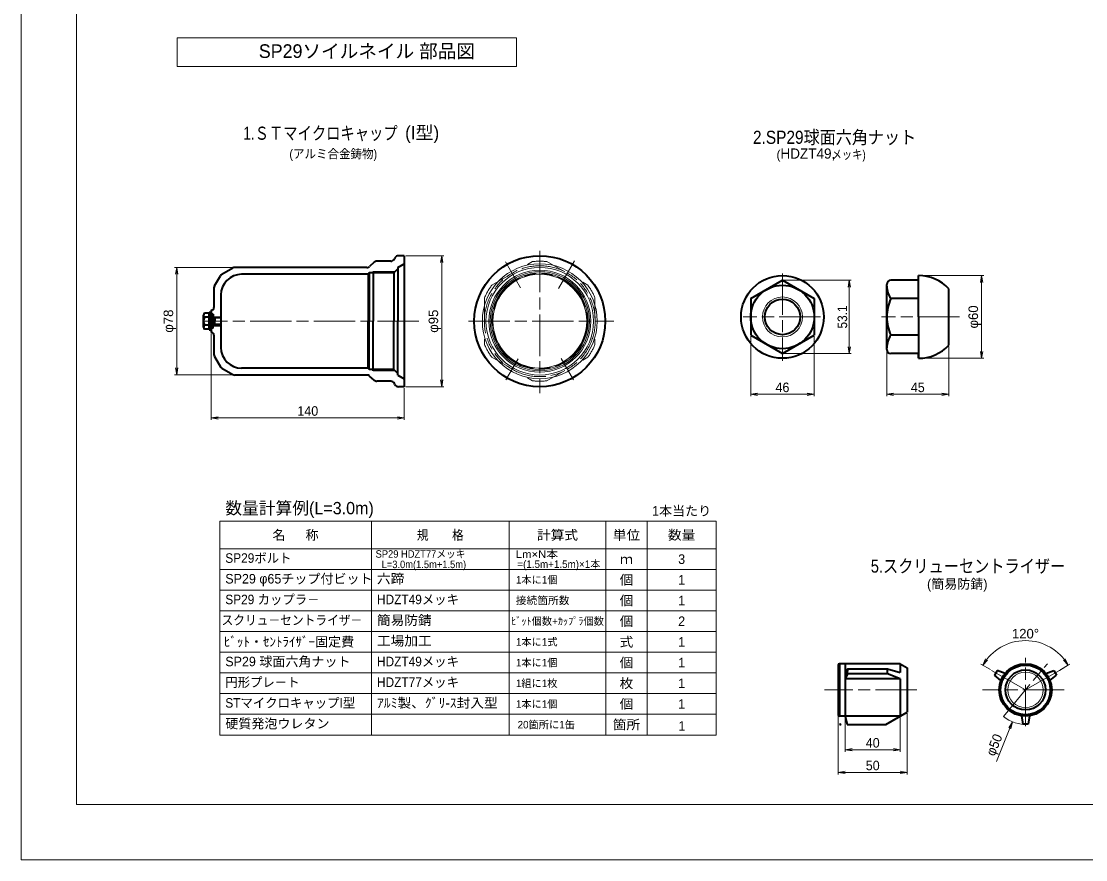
# Model space of a CAD drawing. Units: millimetres at full size, sheet at 1:2.5. Extents: x 2407 to 4087, y 1161 to 2364.
# Drawn here: x 2407 to 3179, y 1176 to 1784 of the extents above; entities that cross this region are included whole.
import ezdxf
from ezdxf.enums import TextEntityAlignment as Align

# ---------------------------------------------------------------- set-up
doc = ezdxf.new("R2010")
doc.units = ezdxf.units.MM
doc.header["$LTSCALE"] = 2.5
doc.header["$PDMODE"] = 32
doc.header["$PDSIZE"] = 1.25
for name, pattern in [('CHAIN', [18.5, 12, -1.5, 3.5, -1.5]), ('CHAIN_DOUBLE_DASH', [23.5, 12, -1.5, 3.5, -1.5, 3.5, -1.5]), ('DASHED_SPACED', [12, 6, -6])]:
    doc.linetypes.add(name, pattern=pattern)
for name, color, linetype, lineweight in [('1外形線', 7, 'Continuous', 35), ('2細い実線', 3, 'Continuous', 20), ('3隠れ線', 2, 'DASHED_SPACED', 13), ('4中心線', 1, 'CHAIN', 15), ('5想像線', 6, 'CHAIN_DOUBLE_DASH', 13), ('6寸法線', 4, 'Continuous', 13), ('7 枠・タイトル', 7, 'Continuous', 13), ('8 数量表', 7, 'Continuous', 13), ('DEFPOINTS_3', 7, 'Continuous', 13)]:
    doc.layers.add(name, color=color, linetype=linetype, lineweight=lineweight)
doc.layers.add('9文字', color=7, linetype='Continuous')
doc.styles.add('Arial', font='')
doc.styles.add('ＭＳ Ｐゴシック', font='')
doc.styles.get('Arial').set_extended_font_data('Arial')
doc.styles.get('ＭＳ Ｐゴシック').set_extended_font_data('MS PGothic')

# ---------------------------------------------------------------- blocks, each defined once
blk = doc.blocks.new('open_arrow')
at = {"color": 0, "linetype": 'Continuous', "lineweight": -2}
blk.add_lwpolyline([(7.5, 1.25), (0, 0), (7.5, -1.25)], dxfattribs=at)

msp = doc.modelspace()

# ---------------------------------------------------------------- linework, layer by layer
at = {"layer": '1外形線'}
for p, q in [((2684.748, 1614.033), (2680.602, 1614.033)), ((2684.748, 1614.033), (2684.748, 1519.033)), ((2657.592, 1605.533), (2561.801, 1605.533)), ((2662.9, 1609.291), (2659.605, 1606.309)), ((2674.894, 1610.033), (2664.875, 1610.033)), ((2677.919, 1612.375), (2677.577, 1611.691)), ((2680.148, 1605.533), (2684.748, 1608.189)), ((2680.148, 1605.533), (2680.148, 1566.533)), ((2547.15, 1592.229), (2551.346, 1599.497)), ((2552.444, 1600.595), (2560.301, 1605.131)), ((2658.571, 1600.533), (2566.748, 1600.533)), ((2659.148, 1601.533), (2658.571, 1600.533)), ((2658.571, 1600.533), (2658.571, 1566.533)), ((2659.148, 1601.533), (2659.148, 1566.533)), ((2677.148, 1601.533), (2659.148, 1601.533)), ((2662.148, 1602.533), (2662.148, 1566.533)), ((2680.148, 1604.533), (2677.148, 1601.533)), ((2677.148, 1601.533), (2677.148, 1566.533)), ((3057.592, 1569.619), (3057.592, 1599.619)), ((2546.748, 1590.729), (2546.748, 1576.533)), ((2935.964, 1582.889), (2958.964, 1596.169)), ((2958.964, 1596.169), (2981.964, 1582.889)), ((3034.592, 1546.069), (3034.592, 1593.169)), ((3057.592, 1596.169), (3037.592, 1596.169)), ((2551.748, 1585.533), (2551.748, 1566.533)), ((2935.964, 1582.889), (2935.964, 1556.348)), ((2981.964, 1582.889), (2981.964, 1556.348)), ((3057.592, 1582.894), (3037.592, 1582.894)), ((3079.592, 1549.222), (3079.592, 1590.015)), ((2539.14, 1562.203), (2539.14, 1570.863)), ((2543.14, 1572.306), (2539.94, 1572.306)), ((2543.14, 1569.42), (2539.94, 1569.42)), ((2544.74, 1572.783), (2543.14, 1572.783)), ((2543.14, 1560.283), (2543.14, 1572.783)), ((2544.74, 1560.283), (2544.74, 1572.783)), ((2544.74, 1569.533), (2551.748, 1569.533)), ((2544.748, 1574.533), (2544.748, 1558.533)), ((2546.148, 1571.533), (2544.748, 1571.533)), ((2546.148, 1571.533), (2546.148, 1566.533)), ((2547.262, 1568.92), (2546.148, 1570.033)), ((2547.262, 1568.92), (2547.262, 1566.533)), ((2551.748, 1568.92), (2547.262, 1568.92)), ((3057.592, 1569.619), (3057.592, 1539.619)), ((2543.14, 1563.646), (2539.94, 1563.646)), ((2543.14, 1560.759), (2539.94, 1560.759)), ((2543.14, 1560.283), (2544.74, 1560.283)), ((2544.74, 1563.533), (2551.748, 1563.533)), ((2546.148, 1561.533), (2544.748, 1561.533)), ((2546.148, 1561.533), (2546.148, 1566.533)), ((2547.262, 1564.146), (2546.148, 1563.033)), ((2547.262, 1564.146), (2547.262, 1566.533)), ((2551.748, 1564.146), (2547.262, 1564.146)), ((2551.748, 1566.533), (2551.748, 1547.533)), ((2658.571, 1532.533), (2658.571, 1566.533)), ((2659.148, 1531.533), (2659.148, 1566.533)), ((2662.148, 1530.533), (2662.148, 1566.533)), ((2677.148, 1531.533), (2677.148, 1566.533)), ((2680.148, 1527.533), (2680.148, 1566.533)), ((2546.748, 1556.533), (2546.748, 1542.337)), ((2935.964, 1556.348), (2958.964, 1543.069)), ((2958.964, 1543.069), (2981.964, 1556.348)), ((3057.592, 1556.344), (3037.592, 1556.344)), ((2547.15, 1540.837), (2551.346, 1533.569)), ((3057.592, 1543.069), (3037.592, 1543.069)), ((3057.592, 1539.619), (3057.592, 1543.069)), ((2552.444, 1532.471), (2560.301, 1527.935)), ((2658.571, 1532.533), (2566.748, 1532.533)), ((2659.148, 1531.533), (2658.571, 1532.533)), ((2677.148, 1531.533), (2659.148, 1531.533)), ((2680.148, 1528.533), (2677.148, 1531.533)), ((2657.592, 1527.533), (2561.801, 1527.533)), ((2662.9, 1523.775), (2659.605, 1526.757)), ((2674.894, 1523.033), (2664.875, 1523.033)), ((2677.919, 1520.691), (2677.577, 1521.375)), ((2680.148, 1527.533), (2684.748, 1524.877)), ((2684.748, 1519.033), (2680.602, 1519.033)), ((2999.416, 1317.24), (2999.416, 1281.24)), ((3044.416, 1318.24), (3000.416, 1318.24)), ((3000.416, 1318.24), (3000.416, 1280.24)), ((3004.416, 1318.24), (3004.416, 1280.24)), ((3006.417, 1314.44), (3004.416, 1311.937)), ((3006.184, 1310.908), (3006.417, 1314.44)), ((3006.417, 1314.44), (3035.228, 1314.44)), ((3035.228, 1310.908), (3035.228, 1314.44)), ((3035.228, 1314.44), (3044.416, 1311.958)), ((3044.416, 1318.24), (3044.416, 1311.958)), ((3044.416, 1318.24), (3049.416, 1315.353)), ((3049.416, 1315.353), (3049.416, 1283.127)), ((3114.599, 1313.432), (3112.599, 1309.968)), ((3120.432, 1311.219), (3114.599, 1313.432)), ((3149.929, 1311.219), (3155.762, 1313.432)), ((3155.762, 1313.432), (3157.762, 1309.968)), ((3006.184, 1310.908), (3004.416, 1307.153)), ((3044.416, 1307.153), (3004.416, 1307.153)), ((3035.228, 1310.908), (3006.184, 1310.908)), ((3044.416, 1307.153), (3035.228, 1310.908)), ((3044.416, 1307.153), (3044.416, 1280.24)), ((3117.432, 1306.023), (3112.599, 1309.968)), ((3152.929, 1306.023), (3157.762, 1309.968)), ((3033.935, 1274.189), (3049.416, 1283.127)), ((3044.416, 1280.24), (3000.416, 1280.24)), ((3004.416, 1280.24), (3005.916, 1274.189)), ((3005.916, 1274.189), (3033.935, 1274.189)), ((3132.18, 1280.478), (3133.18, 1274.32)), ((3137.18, 1274.32), (3133.18, 1274.32)), ((3138.18, 1280.478), (3137.18, 1274.32))]:
    msp.add_line(p, q, dxfattribs=at)
for centre, radius in [((2782.985, 1566.533), 47.5), ((2958.964, 1569.619), 30), ((2958.964, 1569.619), 22.993), ((2958.964, 1569.619), 12.85), ((3135.18, 1299.24), 19), ((3135.18, 1299.24), 18), ((3135.18, 1299.24), 14.5)]:
    msp.add_circle(centre, radius, dxfattribs=at)
at = {"layer": '1外形線', "lineweight": 13}
for radius in [41.656, 39, 37, 35, 34]:
    msp.add_circle((2782.985, 1566.533), radius, dxfattribs=at)
at = {"layer": '1外形線'}
for centre, radius, start, end in [((2680.602, 1611.033), 3, 90, 153.43495), ((2561.801, 1602.533), 3, 90, 120), ((2657.592, 1608.533), 3, 270, 312.14863), ((2664.875, 1607.033), 3, 90, 131.18593), ((2674.894, 1613.033), 3, 270, 333.43495), ((2553.944, 1597.997), 3, 120, 150), ((2566.748, 1585.533), 15, 90, 180), ((3057.592, 1569.619), 30, 42.83343, 90), ((2549.748, 1590.729), 3, 150, 180), ((3037.592, 1593.169), 3, 90, 180), ((3049.592, 1591.894), 15, 180, 216.8699), ((3065.463, 1569.619), 30.871, 154.53143, 180), ((2544.748, 1576.533), 2, 270, 0), ((2540.842, 1570.863), 1.702, 122.00461, 237.99539), ((2544.748, 1566.533), 5.608, 149.02089, 210.97911), ((3065.463, 1569.619), 30.871, 180, 205.46857), ((2540.842, 1562.203), 1.702, 122.00461, 237.99539), ((2544.748, 1556.533), 2, 0, 90), ((3049.592, 1547.344), 15, 143.1301, 180), ((2566.748, 1547.533), 15, 180, 270), ((3037.592, 1546.069), 3, 180, 270), ((3057.592, 1569.619), 30, 270, 317.16657), ((2549.748, 1542.337), 3, 180, 210), ((2553.944, 1535.069), 3, 210, 240), ((2561.801, 1530.533), 3, 240, 270), ((2657.592, 1524.533), 3, 47.85137, 90), ((2664.875, 1526.033), 3, 228.81407, 270), ((2674.894, 1520.033), 3, 26.56505, 90), ((2680.602, 1522.033), 3, 206.56505, 270), ((3000.416, 1317.24), 1, 90, 180), ((3000.416, 1281.24), 1, 180, 270)]:
    msp.add_arc(centre, radius, start, end, dxfattribs=at)
at = {"layer": '2細い実線'}
for p, q in [((2662.148, 1602.533), (2660.416, 1601.533)), ((2678.148, 1602.533), (2662.148, 1602.533)), ((2546.648, 1569.533), (2551.748, 1569.533)), ((2546.648, 1563.533), (2551.748, 1563.533)), ((2662.148, 1530.533), (2660.416, 1531.533)), ((2678.148, 1530.533), (2662.148, 1530.533))]:
    msp.add_line(p, q, dxfattribs=at)
at = {"layer": '2細い実線', "lineweight": 13}
msp.add_circle((2782.985, 1566.533), 36, dxfattribs=at)
at = {"layer": '2細い実線'}
for centre, radius in [((2958.964, 1569.619), 14.5), ((3135.18, 1299.24), 12.85)]:
    msp.add_circle(centre, radius, dxfattribs=at)
at = {"layer": '3隠れ線'}
for p, q in [((2748.18, 1592.626), (2777.79, 1609.722)), ((2788.18, 1609.722), (2817.79, 1592.626)), ((2742.985, 1583.628), (2742.985, 1549.438)), ((2822.985, 1583.628), (2822.985, 1549.438)), ((2748.18, 1540.44), (2777.79, 1523.344)), ((2788.18, 1523.344), (2817.79, 1540.44))]:
    msp.add_line(p, q, dxfattribs=at)
for start, end in [(83.14104, 96.85896), (143.14104, 156.85896), (23.14104, 36.85896), (203.14104, 216.85896), (323.14104, 336.85896), (263.14104, 276.85896)]:
    msp.add_arc((2782.985, 1566.533), 43.5, start, end, dxfattribs=at)
at = {"layer": '4中心線'}
for p, q in [((2782.985, 1617.554), (2782.985, 1514.342)), ((2782.985, 1617.554), (2782.985, 1514.342)), ((2769.056, 1590.659), (2758.185, 1609.487)), ((2796.648, 1590.198), (2808.251, 1610.295)), ((2958.964, 1601.075), (2958.964, 1537.76)), ((2986.597, 1569.619), (2930.496, 1569.619)), ((3087.269, 1569.619), (3030.74, 1569.619)), ((2695.368, 1566.533), (2539.514, 1566.533)), ((2731.193, 1566.533), (2836.72, 1566.533)), ((2731.193, 1566.533), (2836.72, 1566.533)), ((2758.42, 1523.984), (2767.282, 1539.334)), ((2807.456, 1524.149), (2798.593, 1539.499)), ((3135.18, 1272.897), (3135.18, 1322.516)), ((3110.599, 1313.432), (3135.18, 1299.24)), ((3119.145, 1280.06), (3151.063, 1318.236)), ((3159.762, 1313.432), (3135.18, 1299.24)), ((3056.359, 1299.24), (2989.484, 1299.24)), ((3163.328, 1299.24), (3103.913, 1299.24))]:
    msp.add_line(p, q, dxfattribs=at)
at = {"layer": '5想像線'}
for radius in [40.201, 34.501]:
    msp.add_circle((2782.985, 1566.533), radius, dxfattribs=at)
for centre, major_axis in [((2545.427, 1570.516), (0, 1.016)), ((2545.427, 1562.549), (0, -1.016))]:
    msp.add_ellipse(centre, major_axis=major_axis, ratio=0.688699, dxfattribs=at)
at = {"layer": '6寸法線'}
for p, q in [((2685.748, 1614.033), (2713.375, 1614.033)), ((2711.875, 1519.033), (2711.875, 1614.033)), ((2560.801, 1605.533), (2518.226, 1605.533)), ((2519.726, 1605.533), (2519.726, 1527.635)), ((3058.592, 1599.619), (3104.893, 1599.619)), ((3103.393, 1599.619), (3103.393, 1539.619)), ((2959.964, 1596.169), (3008.885, 1596.169)), ((3007.385, 1596.169), (3007.385, 1543.069)), ((2544.748, 1557.533), (2544.748, 1494.957)), ((2935.964, 1555.348), (2935.964, 1512.088)), ((2981.964, 1555.348), (2981.964, 1512.088)), ((3034.592, 1545.069), (3034.592, 1512.088)), ((3079.592, 1548.222), (3079.592, 1512.088)), ((2959.964, 1543.069), (3008.885, 1543.069)), ((3058.592, 1539.619), (3104.893, 1539.619)), ((2560.024, 1527.635), (2518.226, 1527.635)), ((2684.748, 1518.033), (2684.748, 1494.957)), ((2685.748, 1519.033), (2713.375, 1519.033)), ((2935.964, 1513.588), (2981.964, 1513.588)), ((3034.592, 1513.588), (3079.592, 1513.588)), ((2544.748, 1496.457), (2684.748, 1496.457)), ((3109.733, 1313.932), (3102.905, 1317.874)), ((3166.482, 1317.312), (3159.762, 1313.432)), ((3160.628, 1313.932), (3167.456, 1317.874)), ((3135.09, 1299.24), (3135.27, 1299.24)), ((3135.18, 1299.15), (3135.18, 1299.33)), ((3049.416, 1282.127), (3049.416, 1237.955)), ((2999.416, 1280.24), (2999.416, 1237.955)), ((3004.416, 1279.24), (3004.416, 1254.394)), ((3044.416, 1279.24), (3044.416, 1254.394)), ((3123.103, 1271.766), (3125.759, 1276.083)), ((3125.759, 1276.083), (3123.875, 1271.452)), ((3124.647, 1271.138), (3125.759, 1276.083)), ((3114.1, 1247.426), (3123.875, 1271.452)), ((3004.416, 1255.894), (3044.416, 1255.894)), ((2999.416, 1239.455), (3049.416, 1239.455))]:
    msp.add_line(p, q, dxfattribs=at)
for radius, start, end in [(35.768, 30, 150), (25, 230.10217, 274.58857)]:
    msp.add_arc((3135.18, 1299.24), radius, start, end, dxfattribs=at)
msp.add_point((3000.916, 1274.189), dxfattribs=at)
at = {"layer": '7 枠・タイトル'}
for p, q in [((2447.006, 2324.15), (2447.006, 1216.15)), ((2520.143, 1751.276), (2520.143, 1772.074)), ((2520.143, 1772.074), (2766.071, 1772.074)), ((2766.071, 1751.276), (2766.071, 1772.074)), ((2520.143, 1751.276), (2766.071, 1751.276)), ((2447.006, 1216.15), (4047.006, 1216.15))]:
    msp.add_line(p, q, dxfattribs=at)
at = {"layer": '8 数量表'}
for p, q in [((2550.858, 1421.545), (2910.858, 1421.545)), ((2550.858, 1421.545), (2550.858, 1386.545)), ((2660.858, 1421.545), (2660.858, 1386.545)), ((2760.858, 1421.545), (2760.858, 1386.545)), ((2830.858, 1421.545), (2830.858, 1386.545)), ((2860.858, 1421.545), (2860.858, 1386.545)), ((2910.858, 1421.545), (2910.858, 1266.545)), ((2550.858, 1401.545), (2910.858, 1401.545)), ((2550.858, 1386.545), (2550.858, 1281.545)), ((2550.858, 1386.545), (2910.858, 1386.545)), ((2550.858, 1386.545), (2910.858, 1386.545)), ((2550.858, 1386.545), (2910.858, 1386.545)), ((2660.858, 1386.545), (2660.858, 1266.545)), ((2760.858, 1386.545), (2760.858, 1266.545)), ((2830.858, 1386.545), (2830.858, 1266.545)), ((2860.858, 1386.545), (2860.858, 1266.545)), ((2550.858, 1371.545), (2910.858, 1371.545)), ((2550.858, 1356.545), (2910.858, 1356.545)), ((2550.858, 1341.545), (2910.858, 1341.545)), ((2550.858, 1326.545), (2910.858, 1326.545)), ((2550.858, 1311.545), (2910.858, 1311.545)), ((2550.858, 1266.545), (2550.858, 1311.545)), ((2550.858, 1296.545), (2910.858, 1296.545)), ((2550.858, 1281.545), (2910.858, 1281.545)), ((2550.858, 1266.545), (2910.858, 1266.545))]:
    msp.add_line(p, q, dxfattribs=at)
at = {"layer": 'DEFPOINTS_3'}
for p, q in [((2407.006, 2364.15), (2407.006, 1176.15)), ((2407.006, 1176.15), (4087.006, 1176.15))]:
    msp.add_line(p, q, dxfattribs=at)

# ---------------------------------------------------------------- block references
at = {"layer": '6寸法線', "xscale": 0.667, "yscale": 0.667}
for p, rotation in [((2711.875, 1614.033), 270), ((2519.726, 1605.533), 270), ((3103.393, 1599.619), 270), ((3007.385, 1596.169), 270), ((3007.385, 1543.069), 90), ((3103.393, 1539.619), 90), ((2519.726, 1527.635), 90), ((2711.875, 1519.033), 90), ((2981.964, 1513.588), 180), ((3079.592, 1513.588), 180), ((2684.748, 1496.457), 180), ((3104.204, 1317.124), 56), ((3166.157, 1317.124), 124), ((3044.416, 1255.894), 180), ((3049.416, 1239.455), 180)]:
    msp.add_blockref('open_arrow', p, dxfattribs=dict(at, rotation=rotation))
for p in [(2935.964, 1513.588), (3034.592, 1513.588), (2544.748, 1496.457), (3004.416, 1255.894), (2999.416, 1239.455)]:
    msp.add_blockref('open_arrow', p, dxfattribs=at)

# ---------------------------------------------------------------- texts
at = {"layer": '6寸法線', "style": 'ＭＳ Ｐゴシック'}
for s, width, p in [('53.1', 0.95, (3002.385, 1569.619)), ('φ60', 1.05, (3097.339, 1569.619)), ('φ78', 1.05, (2513.672, 1566.584)), ('φ95', 1.05, (2705.821, 1566.533))]:
    msp.add_text(s, height=6.928, rotation=90, dxfattribs=dict(at, width=width)).set_placement(p, align=Align.MIDDLE_CENTER)
for s, p in [('46', (2958.964, 1518.588)), ('45', (3057.092, 1518.588)), ('140', (2614.748, 1501.457)), ('40', (3024.416, 1260.894)), ('50', (3024.416, 1244.455))]:
    msp.add_text(s, height=6.928, dxfattribs=at).set_placement(p, align=Align.MIDDLE_CENTER)
at = {"layer": '6寸法線', "style": 'ＭＳ Ｐゴシック', "width": 1.05}
msp.add_text('120°', height=6.928, dxfattribs=at).set_placement((3135.18, 1340.008), align=Align.MIDDLE_CENTER)
at = {"layer": '6寸法線', "style": 'ＭＳ Ｐゴシック'}
msp.add_text('φ50', height=6.928, rotation=67.861, dxfattribs=at).set_placement((3112.438, 1259.405), align=Align.MIDDLE_CENTER)
at = {"layer": '7 枠・タイトル', "style": 'ＭＳ Ｐゴシック'}
msp.add_text('SP29ソイルネイル 部品図', height=9.897, dxfattribs=at).set_placement((2579.23, 1754.401), align=Align.BOTTOM_LEFT)
at = {"layer": '8 数量表', "style": 'ＭＳ Ｐゴシック'}
for s, height, p in [('数量計算例(L=3.0m)', 8.908, (2554.93, 1423.912)), ('SP29 φ65チップ付ビット', 6.928, (2554.93, 1374.292)), ('ﾋﾞｯﾄ・ｾﾝﾄﾗｲｻﾞｰ固定費', 6.928, (2553.886, 1328.631)), ('SP29 球面六角ナット', 6.928, (2554.93, 1314.292)), ('硬質発泡ウレタン', 6.928, (2554.93, 1269.292))]:
    msp.add_text(s, height=height, dxfattribs=at).set_placement(p, align=Align.BOTTOM_LEFT)
for s, height, p in [('1本当たり', 6.928, (2885.858, 1429.045)), ('名\u3000  称', 6.928, (2605.858, 1411.545)), ('3', 6.928, (2885.858, 1394.045)), (' =(1.5m+1.5m)×1本', 5.444, (2795.858, 1390.373)), ('ｍ', 6.928, (2845.858, 1394.045)), ('1', 6.928, (2885.858, 1379.045)), ('1', 6.928, (2885.858, 1364.045)), ('ﾋﾞｯﾄ個数+ｶｯﾌﾟﾗ個数', 5.444, (2795.858, 1349.045)), ('2', 6.928, (2885.858, 1349.045)), ('1', 6.928, (2885.858, 1334.045)), ('1', 6.928, (2885.858, 1319.045)), ('1', 6.928, (2885.858, 1304.045)), ('1', 6.928, (2885.858, 1289.045)), ('1', 6.928, (2886.012, 1273.07))]:
    msp.add_text(s, height=height, dxfattribs=at).set_placement(p, align=Align.MIDDLE_CENTER)
for s, height, width, p in [('規\u3000\u3000格', 6.928, 0.9, (2710.858, 1411.545)), ('計算式', 6.928, 1.05, (2795.858, 1411.545)), ('単位', 6.928, 1.05, (2845.858, 1411.545)), ('数量', 6.928, 1.05, (2885.858, 1411.545)), ('SP29 HDZT77メッキ', 5.444, 0.95, (2696.52, 1397.782)), ('L=3.0m(1.5m+1.5m)', 5.444, 0.95, (2698.945, 1390.245)), ('個', 6.928, 1.05, (2845.858, 1379.045)), ('接続箇所数', 5.444, 1.05, (2785.045, 1364.045)), ('個', 6.928, 1.05, (2845.858, 1364.045)), ('個', 6.928, 1.05, (2845.858, 1349.045)), ('式', 6.928, 1.05, (2845.858, 1334.045)), ('個', 6.928, 1.05, (2845.858, 1319.045)), ('枚', 6.928, 1.05, (2845.858, 1304.045)), ('個', 6.928, 1.05, (2845.858, 1289.045)), ('箇所', 6.928, 1.05, (2845.858, 1274.045))]:
    msp.add_text(s, height=height, dxfattribs=dict(at, width=width)).set_placement(p, align=Align.MIDDLE_CENTER)
for s, width, p in [('SP29ボルト', 0.95, (2554.93, 1389.292)), ('六蹄', 1.05, (2664.93, 1374.292)), ('SP29 カップラ－', 0.95, (2554.93, 1359.292)), ('HDZT49メッキ', 0.95, (2664.93, 1359.292)), ('スクリュ－セントライザ－', 0.9, (2552.212, 1344.292)), ('簡易防錆', 1.05, (2664.93, 1344.292)), ('工場加工', 1.05, (2664.93, 1329.292)), ('HDZT49メッキ', 0.95, (2664.93, 1314.292)), ('円形プレ－ト', 0.95, (2554.93, 1299.292)), ('HDZT77メッキ', 0.95, (2664.93, 1299.292)), ('STマイクロキャップI型', 0.95, (2554.93, 1284.292)), ('ｱﾙﾐ製、ｸﾞﾘ-ｽ封入型', 1.05, (2664.93, 1284.292))]:
    msp.add_text(s, height=6.928, dxfattribs=dict(at, width=width)).set_placement(p, align=Align.BOTTOM_LEFT)
at = {"layer": '8 数量表', "style": 'ＭＳ Ｐゴシック', "width": 1.15}
msp.add_text('Lm×N本', height=5.444, dxfattribs=at).set_placement((2796.243, 1397.598), align=Align.MIDDLE_RIGHT)
at = {"layer": '8 数量表', "style": 'ＭＳ Ｐゴシック'}
for s, p in [('1本に1個', (2795.858, 1379.045)), ('1本に1式', (2795.858, 1334.045)), ('1本に1個', (2795.858, 1319.045)), ('1組に1枚', (2795.858, 1304.045)), ('1本に1個', (2795.858, 1289.045)), ('20箇所に1缶', (2808.504, 1274.045))]:
    msp.add_text(s, height=5.444, dxfattribs=at).set_placement(p, align=Align.MIDDLE_RIGHT)
at = {"layer": '9文字', "style": 'ＭＳ Ｐゴシック'}
for s, width, p in [('1.ＳＴマイクロキャップ', 0.8, (2679.918, 1702.831)), ('2.SP29球面六角ナット', 0.9, (3055.921, 1699.865)), ('5.スクリューセントライザー', 0.85, (3164.038, 1389.009))]:
    msp.add_text(s, height=9.501, dxfattribs=dict(at, width=width)).set_placement(p, align=Align.MIDDLE_RIGHT)
msp.add_text('(I型)', height=9.501, dxfattribs=at).set_placement((2710.02, 1703.246), align=Align.MIDDLE_RIGHT)
at = {"layer": '9文字', "style": 'ＭＳ Ｐゴシック', "width": 0.95}
msp.add_text('(アルミ合金鋳物)', height=6.433, dxfattribs=at).set_placement((2633.244, 1687.838), align=Align.MIDDLE_CENTER)
at = {"layer": '9文字', "style": 'ＭＳ Ｐゴシック'}
for s, height, p in [('(', 6.433, (2954.661, 1682.172)), ('(簡易防錆)', 6.928, (3063.803, 1370.53))]:
    msp.add_text(s, height=height, dxfattribs=at).set_placement(p, align=Align.BOTTOM_LEFT)
at = {"layer": '9文字'}
for s, height, style, width, p in [('HDZT49,', 7.386, 'Arial', 0.95, (2957.503, 1682.172)), ('メッキ)', 6.433, 'ＭＳ Ｐゴシック', 0.85, (2994.555, 1682.172))]:
    msp.add_text(s, height=height, dxfattribs=dict(at, style=style, width=width)).set_placement(p, align=Align.BOTTOM_LEFT)

doc.saveas('drawing.dxf')
